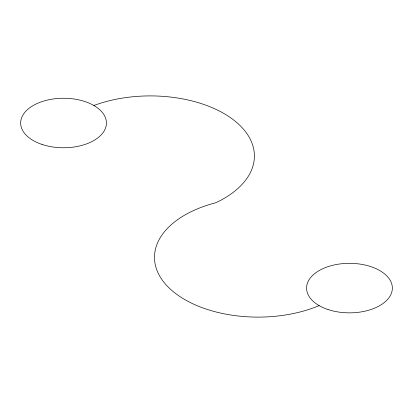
<?xml version="1.0" encoding="UTF-8"?>
<svg xmlns="http://www.w3.org/2000/svg" width="413" height="413" viewBox="0 0 413 413"><rect width="100%" height="100%" fill="white"/><g stroke="black" fill="none" stroke-linecap="round" stroke-linejoin="round"><path stroke-width="0.62" d="M93.865 105.501A104.107 60.107 0 0 1 234.656 120.787A104.107 60.107 0 0 1 215.705 202.773A103.549 59.782 0 0 0 168.494 287.355A103.549 59.782 0 0 0 319.135 305.599M42.095 144.452A42.885 24.759 0 0 0 106.425 123.012A42.885 24.759 0 0 0 42.095 101.567A42.885 24.759 0 0 0 42.095 144.452M328.02 309.533A42.885 24.759 0 0 0 392.35 288.088A42.885 24.759 0 0 0 328.02 266.648A42.885 24.759 0 0 0 328.02 309.533"/></g></svg>
